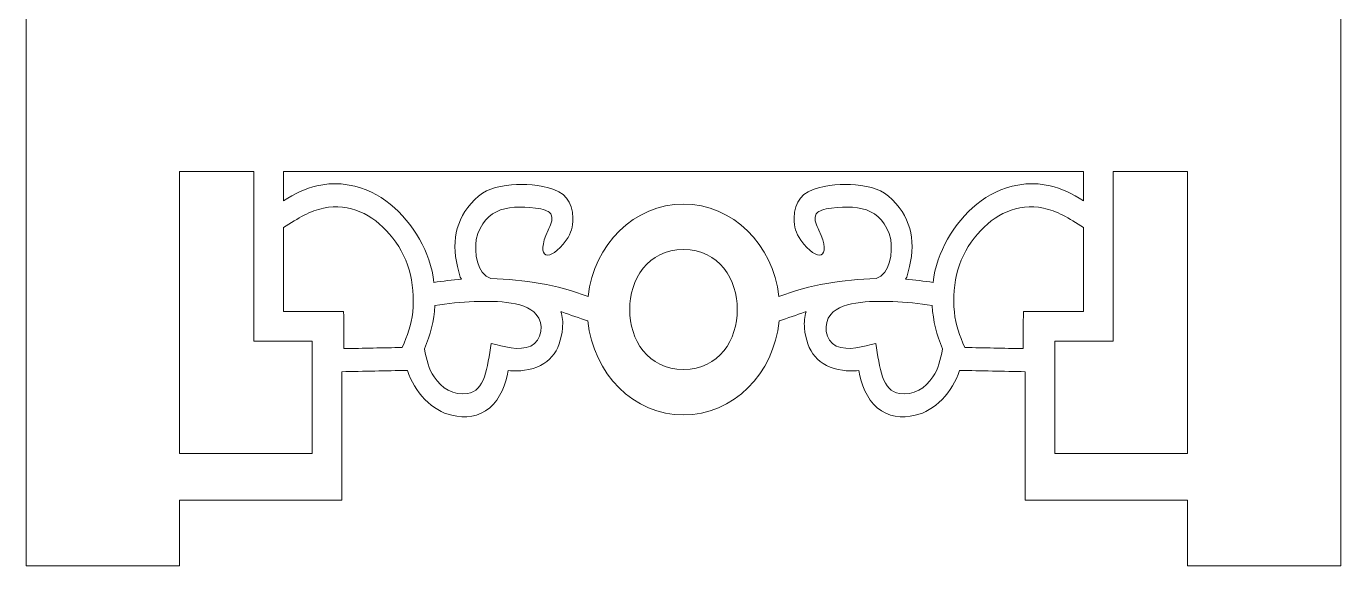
# Model space of a CAD drawing. Header units: centimetres. Extents: x -8.1 to 7.9, y -12 to 13.9.
# Drawn here: x 0.79 to 7.85, y -11.96 to -9.07 of the extents above; entities that cross this region are included whole.
import ezdxf

# ---------------------------------------------------------------- set-up
doc = ezdxf.new("R2010")
doc.units = ezdxf.units.CM
doc.header["$MEASUREMENT"] = 0
doc.layers.add('layer 1', color=7, linetype='Continuous')

msp = doc.modelspace()

# ---------------------------------------------------------------- linework, layer by layer
at = {"layer": 'layer 1', "color": 242, "lineweight": 9}
msp.add_open_spline([(7.85059, 13.91214), (5.49816, 13.91214), (3.14574, 13.91214), (0.79331, 13.91214), (0.79331, 13.91214), (0.79331, 6.04981), (0.79331, -1.81251), (0.79331, -9.67484), (0.79331, -9.67484), (0.79333, -9.67484), (0.79335, -9.67484), (0.79337, -9.67484), (0.79337, -9.67484), (0.79337, -10.43807), (0.79337, -11.2013), (0.79337, -11.96454), (0.79337, -11.96454), (1.06782, -11.96454), (1.34227, -11.96454), (1.61672, -11.96454), (1.61672, -11.96454), (1.61672, -11.84692), (1.61672, -11.72929), (1.61672, -11.61168), (1.61672, -11.61168), (1.90703, -11.61168), (2.19733, -11.61168), (2.48764, -11.61168), (2.48764, -11.61168), (2.48764, -11.38183), (2.48764, -11.15199), (2.48764, -10.92215), (2.48764, -10.92215), (2.60509, -10.9198), (2.72254, -10.91746), (2.83998, -10.91511), (2.83998, -10.91511), (2.86084, -10.97458), (2.88817, -11.02616), (2.93355, -11.07169), (2.93355, -11.07169), (2.97798, -11.11626), (3.0239, -11.14381), (3.07784, -11.15634), (3.07784, -11.15634), (3.14922, -11.17295), (3.2246, -11.16572), (3.28191, -11.11572), (3.28191, -11.11572), (3.33736, -11.06734), (3.36936, -10.98984), (3.38086, -10.91591), (3.38086, -10.91591), (3.41366, -10.91923), (3.44157, -10.91847), (3.4679, -10.9147), (3.4679, -10.9147), (3.59924, -10.8959), (3.66128, -10.81279), (3.67237, -10.68747), (3.67237, -10.68747), (3.67509, -10.65676), (3.67293, -10.62644), (3.66317, -10.59975), (3.66317, -10.59975), (3.66523, -10.60026), (3.6673, -10.60077), (3.66936, -10.60129), (3.66936, -10.60129), (3.71571, -10.61732), (3.76206, -10.63334), (3.80841, -10.64937), (3.80841, -10.64937), (3.83622, -10.93337), (4.05554, -11.1545), (4.32198, -11.1545), (4.32198, -11.1545), (4.58842, -11.1545), (4.80773, -10.93337), (4.83555, -10.64937), (4.83555, -10.64937), (4.8819, -10.63334), (4.92824, -10.61732), (4.97459, -10.60129), (4.97459, -10.60129), (4.97666, -10.60077), (4.97872, -10.60026), (4.98078, -10.59975), (4.98078, -10.59975), (4.97103, -10.62644), (4.96887, -10.65676), (4.97159, -10.68747), (4.97159, -10.68747), (4.98267, -10.81279), (5.04471, -10.8959), (5.17606, -10.9147), (5.17606, -10.9147), (5.20238, -10.91847), (5.23029, -10.91923), (5.2631, -10.91591), (5.2631, -10.91591), (5.27459, -10.98984), (5.30659, -11.06734), (5.36205, -11.11572), (5.36205, -11.11572), (5.41935, -11.16572), (5.49474, -11.17295), (5.56611, -11.15634), (5.56611, -11.15634), (5.62005, -11.14381), (5.66597, -11.11626), (5.71041, -11.07169), (5.71041, -11.07169), (5.75579, -11.02616), (5.78311, -10.97458), (5.80397, -10.91511), (5.80397, -10.91511), (5.92142, -10.91746), (6.03887, -10.9198), (6.15631, -10.92215), (6.15631, -10.92215), (6.15631, -11.15199), (6.15631, -11.38183), (6.15631, -11.61168), (6.15631, -11.61168), (6.44662, -11.61168), (6.73693, -11.61168), (7.02724, -11.61168), (7.02724, -11.61168), (7.02724, -11.72929), (7.02724, -11.84692), (7.02724, -11.96454), (7.02724, -11.96454), (7.30169, -11.96454), (7.57614, -11.96454), (7.85059, -11.96454), (7.85059, -11.96454), (7.85059, -11.2013), (7.85059, -10.43807), (7.85059, -9.67484), (7.85059, -9.67484), (7.85059, -1.81251), (7.85059, 6.04981), (7.85059, 13.91214)], degree=3, knots=[0, 0, 0, 0, 0.027027, 0.027027, 0.027027, 0.027027, 0.0540541, 0.0540541, 0.0540541, 0.0540541, 0.0810811, 0.0810811, 0.0810811, 0.0810811, 0.1081081, 0.1081081, 0.1081081, 0.1081081, 0.1351351, 0.1351351, 0.1351351, 0.1351351, 0.1621622, 0.1621622, 0.1621622, 0.1621622, 0.1891892, 0.1891892, 0.1891892, 0.1891892, 0.2162162, 0.2162162, 0.2162162, 0.2162162, 0.2432432, 0.2432432, 0.2432432, 0.2432432, 0.2702703, 0.2702703, 0.2702703, 0.2702703, 0.2972973, 0.2972973, 0.2972973, 0.2972973, 0.3243243, 0.3243243, 0.3243243, 0.3243243, 0.3513514, 0.3513514, 0.3513514, 0.3513514, 0.3783784, 0.3783784, 0.3783784, 0.3783784, 0.4054054, 0.4054054, 0.4054054, 0.4054054, 0.4324324, 0.4324324, 0.4324324, 0.4324324, 0.4594595, 0.4594595, 0.4594595, 0.4594595, 0.4864865, 0.4864865, 0.4864865, 0.4864865, 0.5135135, 0.5135135, 0.5135135, 0.5135135, 0.5405405, 0.5405405, 0.5405405, 0.5405405, 0.5675676, 0.5675676, 0.5675676, 0.5675676, 0.5945946, 0.5945946, 0.5945946, 0.5945946, 0.6216216, 0.6216216, 0.6216216, 0.6216216, 0.6486486, 0.6486486, 0.6486486, 0.6486486, 0.6756757, 0.6756757, 0.6756757, 0.6756757, 0.7027027, 0.7027027, 0.7027027, 0.7027027, 0.7297297, 0.7297297, 0.7297297, 0.7297297, 0.7567568, 0.7567568, 0.7567568, 0.7567568, 0.7837838, 0.7837838, 0.7837838, 0.7837838, 0.8108108, 0.8108108, 0.8108108, 0.8108108, 0.8378378, 0.8378378, 0.8378378, 0.8378378, 0.8648649, 0.8648649, 0.8648649, 0.8648649, 0.8918919, 0.8918919, 0.8918919, 0.8918919, 0.9189189, 0.9189189, 0.9189189, 0.9189189, 0.9459459, 0.9459459, 0.9459459, 0.9459459, 1, 1, 1, 1], dxfattribs=at)
at = {"layer": 'layer 1', "color": 7, "lineweight": 9}
for points, knots in [([(2.01522, -9.84736), (1.88239, -9.84736), (1.74955, -9.84736), (1.61671, -9.84736), (1.61671, -9.84736), (1.61671, -10.35222), (1.61671, -10.85709), (1.61671, -11.36198), (1.61671, -11.36198), (1.85413, -11.36198), (2.09153, -11.36198), (2.32895, -11.36198), (2.32895, -11.36198), (2.32895, -11.16077), (2.32895, -10.95956), (2.32895, -10.75835), (2.32895, -10.75835), (2.21721, -10.75835), (2.1272, -10.75835), (2.01522, -10.75835), (2.01522, -10.75835), (2.01522, -10.45469), (2.01522, -10.15102), (2.01522, -9.84736)], [0, 0, 0, 0, 0.1428571, 0.1428571, 0.1428571, 0.1428571, 0.2857143, 0.2857143, 0.2857143, 0.2857143, 0.4285714, 0.4285714, 0.4285714, 0.4285714, 0.5714286, 0.5714286, 0.5714286, 0.5714286, 0.7142857, 0.7142857, 0.7142857, 0.7142857, 1, 1, 1, 1]), ([(4.32197, -9.84736), (3.60596, -9.84736), (2.88994, -9.84736), (2.17391, -9.84736), (2.17391, -9.84736), (2.17391, -9.89966), (2.17391, -9.95196), (2.17391, -10.00426), (2.17391, -10.00426), (2.29636, -9.92441), (2.41171, -9.89783), (2.52652, -9.91926), (2.52652, -9.91926), (2.69797, -9.95126), (2.81911, -10.06351), (2.90401, -10.21029), (2.90401, -10.21029), (2.94507, -10.28127), (2.97342, -10.35906), (2.98134, -10.44311), (2.98134, -10.44311), (3.03049, -10.43491), (3.08024, -10.42911), (3.12996, -10.42583), (3.12996, -10.42583), (3.12772, -10.42217), (3.12548, -10.41851), (3.12325, -10.41485), (3.12325, -10.41485), (3.07523, -10.25922), (3.08489, -10.12949), (3.18008, -10.02003), (3.18008, -10.02003), (3.23751, -9.95399), (3.28447, -9.93404), (3.37003, -9.9216), (3.37003, -9.9216), (3.44408, -9.91084), (3.51767, -9.914), (3.59704, -9.93355), (3.59704, -9.93355), (3.68031, -9.95408), (3.72819, -10.00763), (3.72748, -10.09764), (3.72748, -10.09764), (3.72711, -10.14561), (3.71991, -10.17611), (3.69248, -10.21462), (3.69248, -10.21462), (3.60363, -10.33936), (3.52234, -10.31824), (3.59503, -10.16228), (3.59503, -10.16228), (3.60692, -10.13677), (3.62346, -10.10965), (3.61211, -10.0801), (3.61211, -10.0801), (3.60614, -10.06455), (3.58973, -10.05814), (3.55678, -10.04691), (3.55678, -10.04691), (3.39702, -10.02302), (3.25343, -10.0332), (3.20871, -10.21138), (3.20871, -10.21138), (3.19983, -10.28065), (3.20955, -10.39532), (3.28802, -10.42208), (3.28802, -10.42208), (3.46367, -10.42629), (3.6457, -10.45408), (3.80936, -10.51828), (3.80936, -10.51828), (3.84084, -10.23847), (4.05829, -10.02167), (4.32197, -10.02167), (4.32197, -10.02167), (4.58565, -10.02167), (4.80312, -10.23847), (4.83458, -10.51828), (4.83458, -10.51828), (4.99826, -10.45408), (5.18028, -10.42629), (5.35593, -10.42208), (5.35593, -10.42208), (5.43441, -10.39532), (5.44413, -10.28065), (5.43525, -10.21138), (5.43525, -10.21138), (5.39052, -10.0332), (5.24694, -10.02302), (5.08718, -10.04691), (5.08718, -10.04691), (5.05423, -10.05814), (5.03782, -10.06455), (5.03185, -10.0801), (5.03185, -10.0801), (5.0205, -10.10965), (5.03704, -10.13677), (5.04893, -10.16228), (5.04893, -10.16228), (5.12162, -10.31824), (5.04033, -10.33936), (4.95148, -10.21462), (4.95148, -10.21462), (4.92404, -10.17611), (4.91683, -10.14561), (4.91646, -10.09764), (4.91646, -10.09764), (4.91577, -10.00763), (4.96364, -9.95408), (5.04691, -9.93355), (5.04691, -9.93355), (5.12627, -9.914), (5.19988, -9.91084), (5.27392, -9.9216), (5.27392, -9.9216), (5.35948, -9.93404), (5.40645, -9.95399), (5.46388, -10.02003), (5.46388, -10.02003), (5.55907, -10.12949), (5.56872, -10.25922), (5.5207, -10.41485), (5.5207, -10.41485), (5.51846, -10.41851), (5.51624, -10.42217), (5.514, -10.42583), (5.514, -10.42583), (5.56372, -10.42911), (5.61347, -10.43491), (5.66263, -10.44311), (5.66263, -10.44311), (5.67054, -10.35906), (5.69889, -10.28127), (5.73995, -10.21029), (5.73995, -10.21029), (5.82485, -10.06351), (5.94599, -9.95126), (6.11744, -9.91926), (6.11744, -9.91926), (6.23224, -9.89783), (6.3476, -9.92441), (6.47004, -10.00426), (6.47004, -10.00426), (6.47004, -9.95196), (6.47004, -9.89966), (6.47004, -9.84736), (6.47004, -9.84736), (5.75402, -9.84736), (5.038, -9.84736), (4.32197, -9.84736)], [0, 0, 0, 0, 0.025641, 0.025641, 0.025641, 0.025641, 0.0512821, 0.0512821, 0.0512821, 0.0512821, 0.0769231, 0.0769231, 0.0769231, 0.0769231, 0.1025641, 0.1025641, 0.1025641, 0.1025641, 0.1282051, 0.1282051, 0.1282051, 0.1282051, 0.1538462, 0.1538462, 0.1538462, 0.1538462, 0.1794872, 0.1794872, 0.1794872, 0.1794872, 0.2051282, 0.2051282, 0.2051282, 0.2051282, 0.2307692, 0.2307692, 0.2307692, 0.2307692, 0.2564103, 0.2564103, 0.2564103, 0.2564103, 0.2820513, 0.2820513, 0.2820513, 0.2820513, 0.3076923, 0.3076923, 0.3076923, 0.3076923, 0.3333333, 0.3333333, 0.3333333, 0.3333333, 0.3589744, 0.3589744, 0.3589744, 0.3589744, 0.3846154, 0.3846154, 0.3846154, 0.3846154, 0.4102564, 0.4102564, 0.4102564, 0.4102564, 0.4358974, 0.4358974, 0.4358974, 0.4358974, 0.4615385, 0.4615385, 0.4615385, 0.4615385, 0.4871795, 0.4871795, 0.4871795, 0.4871795, 0.5128205, 0.5128205, 0.5128205, 0.5128205, 0.5384615, 0.5384615, 0.5384615, 0.5384615, 0.5641026, 0.5641026, 0.5641026, 0.5641026, 0.5897436, 0.5897436, 0.5897436, 0.5897436, 0.6153846, 0.6153846, 0.6153846, 0.6153846, 0.6410256, 0.6410256, 0.6410256, 0.6410256, 0.6666667, 0.6666667, 0.6666667, 0.6666667, 0.6923077, 0.6923077, 0.6923077, 0.6923077, 0.7179487, 0.7179487, 0.7179487, 0.7179487, 0.7435897, 0.7435897, 0.7435897, 0.7435897, 0.7692308, 0.7692308, 0.7692308, 0.7692308, 0.7948718, 0.7948718, 0.7948718, 0.7948718, 0.8205128, 0.8205128, 0.8205128, 0.8205128, 0.8461538, 0.8461538, 0.8461538, 0.8461538, 0.8717949, 0.8717949, 0.8717949, 0.8717949, 0.8974359, 0.8974359, 0.8974359, 0.8974359, 0.9230769, 0.9230769, 0.9230769, 0.9230769, 0.9487179, 0.9487179, 0.9487179, 0.9487179, 1, 1, 1, 1]), ([(6.62873, -9.84736), (6.76157, -9.84736), (6.89441, -9.84736), (7.02723, -9.84736), (7.02723, -9.84736), (7.02723, -10.35222), (7.02723, -10.85709), (7.02723, -11.36198), (7.02723, -11.36198), (6.78983, -11.36198), (6.55242, -11.36198), (6.315, -11.36198), (6.315, -11.36198), (6.315, -11.16077), (6.315, -10.95956), (6.315, -10.75835), (6.315, -10.75835), (6.42675, -10.75835), (6.51676, -10.75835), (6.62873, -10.75835), (6.62873, -10.75835), (6.62873, -10.45469), (6.62873, -10.15102), (6.62873, -9.84736)], [0, 0, 0, 0, 0.1428571, 0.1428571, 0.1428571, 0.1428571, 0.2857143, 0.2857143, 0.2857143, 0.2857143, 0.4285714, 0.4285714, 0.4285714, 0.4285714, 0.5714286, 0.5714286, 0.5714286, 0.5714286, 0.7142857, 0.7142857, 0.7142857, 0.7142857, 1, 1, 1, 1]), ([(2.49715, -10.59829), (2.3894, -10.59829), (2.28166, -10.59829), (2.17391, -10.59829), (2.17391, -10.59829), (2.17391, -10.44824), (2.17391, -10.29822), (2.17391, -10.14818), (2.17391, -10.14818), (2.25416, -10.09585), (2.31786, -10.05791), (2.38918, -10.04324), (2.38918, -10.04324), (2.53071, -10.0141), (2.65134, -10.07732), (2.74365, -10.18242), (2.74365, -10.18242), (2.84224, -10.29467), (2.88333, -10.44371), (2.86786, -10.60162), (2.86786, -10.60162), (2.86097, -10.67203), (2.83795, -10.72677), (2.812, -10.792), (2.812, -10.792), (2.70762, -10.79408), (2.60323, -10.79616), (2.49885, -10.79825), (2.49885, -10.79825), (2.49829, -10.73159), (2.49772, -10.66495), (2.49715, -10.59829)], [0, 0, 0, 0, 0.1111111, 0.1111111, 0.1111111, 0.1111111, 0.2222222, 0.2222222, 0.2222222, 0.2222222, 0.3333333, 0.3333333, 0.3333333, 0.3333333, 0.4444444, 0.4444444, 0.4444444, 0.4444444, 0.5555556, 0.5555556, 0.5555556, 0.5555556, 0.6666667, 0.6666667, 0.6666667, 0.6666667, 0.7777778, 0.7777778, 0.7777778, 0.7777778, 1, 1, 1, 1]), ([(6.1468, -10.59829), (6.25454, -10.59829), (6.36229, -10.59829), (6.47004, -10.59829), (6.47004, -10.59829), (6.47004, -10.44824), (6.47004, -10.29822), (6.47004, -10.14818), (6.47004, -10.14818), (6.3898, -10.09585), (6.3261, -10.05791), (6.25478, -10.04324), (6.25478, -10.04324), (6.11325, -10.0141), (5.99262, -10.07732), (5.9003, -10.18242), (5.9003, -10.18242), (5.80172, -10.29467), (5.76063, -10.44371), (5.77609, -10.60162), (5.77609, -10.60162), (5.78299, -10.67203), (5.806, -10.72677), (5.83195, -10.792), (5.83195, -10.792), (5.93634, -10.79408), (6.04071, -10.79616), (6.1451, -10.79825), (6.1451, -10.79825), (6.14566, -10.73159), (6.14623, -10.66495), (6.1468, -10.59829)], [0, 0, 0, 0, 0.1111111, 0.1111111, 0.1111111, 0.1111111, 0.2222222, 0.2222222, 0.2222222, 0.2222222, 0.3333333, 0.3333333, 0.3333333, 0.3333333, 0.4444444, 0.4444444, 0.4444444, 0.4444444, 0.5555556, 0.5555556, 0.5555556, 0.5555556, 0.6666667, 0.6666667, 0.6666667, 0.6666667, 0.7777778, 0.7777778, 0.7777778, 0.7777778, 1, 1, 1, 1]), ([(4.32197, -10.26612), (4.70732, -10.26612), (4.70732, -10.91005), (4.32197, -10.91005), (4.32197, -10.91005), (3.93664, -10.91005), (3.93664, -10.26612), (4.32197, -10.26612)], [0, 0, 0, 0, 0.3333333, 0.3333333, 0.3333333, 0.3333333, 1, 1, 1, 1]), ([(3.50169, -10.7841), (3.43923, -10.81294), (3.35409, -10.78628), (3.2892, -10.76977), (3.2892, -10.76977), (3.26855, -10.90347), (3.25479, -11.02481), (3.1627, -11.03922), (3.1627, -11.03922), (3.08688, -11.05107), (3.02253, -11.01055), (2.9826, -10.94979), (2.9826, -10.94979), (2.95447, -10.907), (2.94179, -10.85972), (2.93185, -10.80014), (2.93185, -10.80014), (2.96295, -10.72197), (2.98209, -10.65135), (2.98674, -10.5671), (2.98674, -10.5671), (3.05644, -10.55524), (3.12761, -10.54751), (3.19861, -10.54535), (3.19861, -10.54535), (3.28136, -10.54281), (3.4668, -10.53725), (3.53164, -10.61402), (3.53164, -10.61402), (3.57332, -10.66334), (3.56385, -10.75541), (3.50169, -10.7841)], [0, 0, 0, 0, 0.1111111, 0.1111111, 0.1111111, 0.1111111, 0.2222222, 0.2222222, 0.2222222, 0.2222222, 0.3333333, 0.3333333, 0.3333333, 0.3333333, 0.4444444, 0.4444444, 0.4444444, 0.4444444, 0.5555556, 0.5555556, 0.5555556, 0.5555556, 0.6666667, 0.6666667, 0.6666667, 0.6666667, 0.7777778, 0.7777778, 0.7777778, 0.7777778, 1, 1, 1, 1]), ([(5.14226, -10.7841), (5.20473, -10.81294), (5.28987, -10.78628), (5.35474, -10.76977), (5.35474, -10.76977), (5.3754, -10.90347), (5.38916, -11.02481), (5.48125, -11.03922), (5.48125, -11.03922), (5.55708, -11.05107), (5.62142, -11.01055), (5.66136, -10.94979), (5.66136, -10.94979), (5.68949, -10.907), (5.70215, -10.85972), (5.7121, -10.80014), (5.7121, -10.80014), (5.68101, -10.72197), (5.66187, -10.65135), (5.65721, -10.5671), (5.65721, -10.5671), (5.58751, -10.55524), (5.51634, -10.54751), (5.44534, -10.54535), (5.44534, -10.54535), (5.3626, -10.54281), (5.17716, -10.53725), (5.1123, -10.61402), (5.1123, -10.61402), (5.07064, -10.66334), (5.08011, -10.75541), (5.14226, -10.7841)], [0, 0, 0, 0, 0.1111111, 0.1111111, 0.1111111, 0.1111111, 0.2222222, 0.2222222, 0.2222222, 0.2222222, 0.3333333, 0.3333333, 0.3333333, 0.3333333, 0.4444444, 0.4444444, 0.4444444, 0.4444444, 0.5555556, 0.5555556, 0.5555556, 0.5555556, 0.6666667, 0.6666667, 0.6666667, 0.6666667, 0.7777778, 0.7777778, 0.7777778, 0.7777778, 1, 1, 1, 1])]:
    msp.add_open_spline(points, degree=3, knots=knots, dxfattribs=at)

doc.saveas('drawing.dxf')
